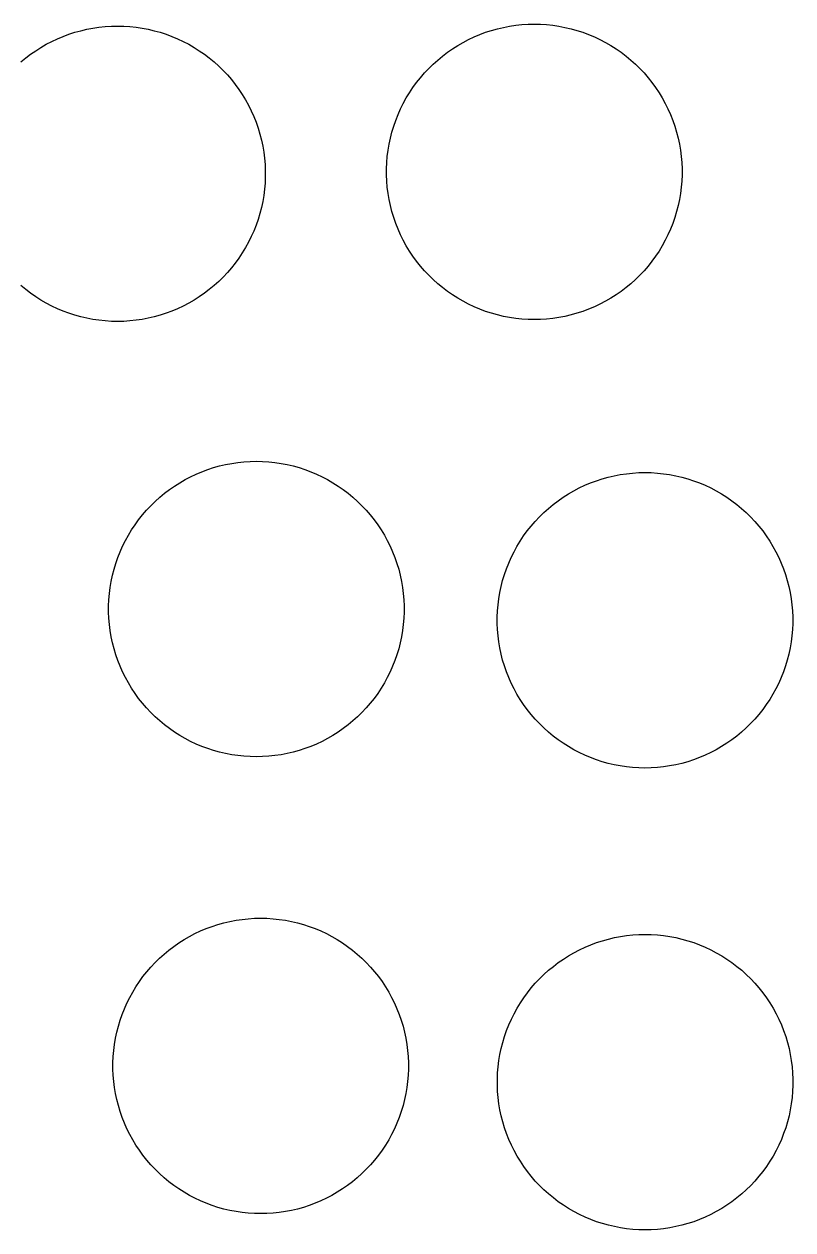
# Model space of a CAD drawing. Header units: metres. Extents: x -102 to 102, y -50 to 50.
# Drawn here: x -38.12 to -29.8, y -4.09 to 8.96 of the extents above; entities that cross this region are included whole.
import ezdxf

# ---------------------------------------------------------------- set-up
doc = ezdxf.new("R2010")
doc.units = ezdxf.units.M

msp = doc.modelspace()

# ---------------------------------------------------------------- linework, layer by layer
for p, q in [((-37.5753, 8.87555), (-37.5107, 8.89357)), ((-37.5107, 8.89357), (-37.4455, 8.90887)), ((-37.4455, 8.90887), (-37.3797, 8.92143)), ((-37.3797, 8.92143), (-37.3134, 8.93123)), ((-37.3134, 8.93123), (-37.2467, 8.93823)), ((-37.2467, 8.93823), (-37.1798, 8.94244)), ((-37.1798, 8.94244), (-37.1128, 8.94385)), ((-37.1128, 8.94385), (-37.0458, 8.94244)), ((-37.0458, 8.94244), (-36.979, 8.93823)), ((-36.979, 8.93823), (-36.9123, 8.93123)), ((-36.9123, 8.93123), (-36.846, 8.92143)), ((-36.846, 8.92143), (-36.7802, 8.90887)), ((-36.7802, 8.90887), (-36.7149, 8.89357)), ((-36.7149, 8.89357), (-36.6504, 8.87555)), ((-33.1271, 8.87556), (-33.0633, 8.89627)), ((-33.0633, 8.89627), (-32.9988, 8.91429)), ((-32.9988, 8.91429), (-32.9335, 8.9296)), ((-32.9335, 8.9296), (-32.8677, 8.94215)), ((-32.8677, 8.94215), (-32.8014, 8.95193)), ((-32.8014, 8.95193), (-32.7348, 8.95894)), ((-32.7348, 8.95894), (-32.6679, 8.96315)), ((-32.6679, 8.96315), (-32.6009, 8.96455)), ((-32.6009, 8.96455), (-32.5339, 8.96315)), ((-32.5339, 8.96315), (-32.467, 8.95894)), ((-32.467, 8.95894), (-32.4004, 8.95193)), ((-32.4004, 8.95193), (-32.3341, 8.94215)), ((-32.3341, 8.94215), (-32.2682, 8.9296)), ((-32.2682, 8.9296), (-32.203, 8.91429)), ((-32.203, 8.91429), (-32.1384, 8.89627)), ((-32.1384, 8.89627), (-32.0747, 8.87556)), ((-37.8836, 8.74593), (-37.8242, 8.77698)), ((-37.8242, 8.77698), (-37.7636, 8.80551)), ((-37.7636, 8.80551), (-37.7018, 8.83148)), ((-37.7018, 8.83148), (-37.639, 8.85484)), ((-37.639, 8.85484), (-37.5753, 8.87555)), ((-36.6504, 8.87555), (-36.5867, 8.85484)), ((-36.5867, 8.85484), (-36.5238, 8.83148)), ((-36.5238, 8.83148), (-36.4621, 8.80551)), ((-36.4621, 8.80551), (-36.4014, 8.77698)), ((-36.4014, 8.77698), (-36.342, 8.74593)), ((-33.4297, 8.73314), (-33.3717, 8.76665)), ((-33.3717, 8.76665), (-33.3123, 8.7977)), ((-33.3123, 8.7977), (-33.2517, 8.82623)), ((-33.2517, 8.82623), (-33.1899, 8.8522)), ((-33.1899, 8.8522), (-33.1271, 8.87556)), ((-32.0747, 8.87556), (-32.0119, 8.8522)), ((-32.0119, 8.8522), (-31.9501, 8.82623)), ((-31.9501, 8.82623), (-31.8895, 8.7977)), ((-31.8895, 8.7977), (-31.8301, 8.76665)), ((-31.8301, 8.76665), (-31.772, 8.73314)), ((-38.1067, 8.59775), (-38.0533, 8.63828)), ((-38.0533, 8.63828), (-37.9983, 8.67651)), ((-37.9983, 8.67651), (-37.9417, 8.71242)), ((-37.9417, 8.71242), (-37.8836, 8.74593)), ((-36.342, 8.74593), (-36.284, 8.71242)), ((-36.284, 8.71242), (-36.2274, 8.67651)), ((-36.2274, 8.67651), (-36.1724, 8.63828)), ((-36.1724, 8.63828), (-36.119, 8.59775)), ((-33.5947, 8.61847), (-33.5414, 8.65898)), ((-33.5414, 8.65898), (-33.4863, 8.69724)), ((-33.4863, 8.69724), (-33.4297, 8.73314)), ((-31.772, 8.73314), (-31.7155, 8.69724)), ((-31.7155, 8.69724), (-31.6604, 8.65898)), ((-31.6604, 8.65898), (-31.6071, 8.61847)), ((-38.1583, 8.55504), (-38.1067, 8.59775)), ((-36.119, 8.59775), (-36.0674, 8.55504)), ((-36.0674, 8.55504), (-36.0176, 8.51019)), ((-36.0176, 8.51019), (-35.9697, 8.4633)), ((-33.744, 8.48402), (-33.6962, 8.5309)), ((-33.6962, 8.5309), (-33.6464, 8.57574)), ((-33.6464, 8.57574), (-33.5947, 8.61847)), ((-31.6071, 8.61847), (-31.5554, 8.57574)), ((-31.5554, 8.57574), (-31.5056, 8.5309)), ((-31.5056, 8.5309), (-31.4577, 8.48402)), ((-35.9697, 8.4633), (-35.9238, 8.41444)), ((-35.9238, 8.41444), (-35.88, 8.36372)), ((-35.88, 8.36372), (-35.8384, 8.3112)), ((-33.8753, 8.33191), (-33.8337, 8.38443)), ((-33.8337, 8.38443), (-33.7899, 8.43517)), ((-33.7899, 8.43517), (-33.744, 8.48402)), ((-31.4577, 8.48402), (-31.4119, 8.43517)), ((-31.4119, 8.43517), (-31.3681, 8.38443)), ((-31.3681, 8.38443), (-31.3264, 8.33191)), ((-35.8384, 8.3112), (-35.799, 8.25699)), ((-35.799, 8.25699), (-35.7619, 8.20116)), ((-33.9518, 8.22188), (-33.9147, 8.27769)), ((-33.9147, 8.27769), (-33.8753, 8.33191)), ((-31.3264, 8.33191), (-31.287, 8.27769)), ((-31.287, 8.27769), (-31.25, 8.22188)), ((-35.7619, 8.20116), (-35.7272, 8.14384)), ((-35.7272, 8.14384), (-35.6949, 8.08511)), ((-34.0486, 8.04581), (-34.0188, 8.10583)), ((-34.0188, 8.10583), (-33.9865, 8.16455)), ((-33.9865, 8.16455), (-33.9518, 8.22188)), ((-31.25, 8.22188), (-31.2153, 8.16455)), ((-31.2153, 8.16455), (-31.183, 8.10583)), ((-31.183, 8.10583), (-31.1532, 8.04581)), ((-35.6949, 8.08511), (-35.6651, 8.02509)), ((-35.6651, 8.02509), (-35.6378, 7.96387)), ((-34.1005, 7.92227), (-34.0759, 7.98457)), ((-34.0759, 7.98457), (-34.0486, 8.04581)), ((-31.1532, 8.04581), (-31.1259, 7.98457)), ((-31.1259, 7.98457), (-31.1012, 7.92227)), ((-35.6378, 7.96387), (-35.6132, 7.90155)), ((-35.6132, 7.90155), (-35.5911, 7.83827)), ((-35.5911, 7.83827), (-35.5718, 7.77411)), ((-34.142, 7.79483), (-34.1226, 7.85898)), ((-34.1226, 7.85898), (-34.1005, 7.92227)), ((-31.1012, 7.92227), (-31.0792, 7.85898)), ((-31.0792, 7.85898), (-31.0598, 7.79483)), ((-35.5718, 7.77411), (-35.5551, 7.7092)), ((-35.5551, 7.7092), (-35.5412, 7.64365)), ((-34.1725, 7.66437), (-34.1586, 7.72992)), ((-34.1586, 7.72992), (-34.142, 7.79483)), ((-31.0598, 7.79483), (-31.0432, 7.72992)), ((-31.0432, 7.72992), (-31.0292, 7.66437)), ((-35.5412, 7.64365), (-35.53, 7.57758)), ((-35.53, 7.57758), (-35.5216, 7.51109)), ((-34.1921, 7.5318), (-34.1837, 7.59828)), ((-34.1837, 7.59828), (-34.1725, 7.66437)), ((-31.0292, 7.66437), (-31.0181, 7.59828)), ((-31.0181, 7.59828), (-31.0097, 7.5318)), ((-35.5216, 7.51109), (-35.516, 7.44431)), ((-35.516, 7.44431), (-35.5132, 7.37735)), ((-34.2005, 7.39806), (-34.1977, 7.46503)), ((-34.1977, 7.46503), (-34.1921, 7.5318)), ((-31.0097, 7.5318), (-31.004, 7.46503)), ((-31.004, 7.46503), (-31.0012, 7.39806)), ((-35.5132, 7.37735), (-35.5132, 7.31033)), ((-34.2005, 7.33105), (-34.2005, 7.39806)), ((-34.1977, 7.26408), (-34.2005, 7.33105)), ((-31.0012, 7.33105), (-31.004, 7.26408)), ((-31.0012, 7.39806), (-31.0012, 7.33105)), ((-35.516, 7.24338), (-35.5216, 7.17659)), ((-35.5132, 7.31033), (-35.516, 7.24338)), ((-34.1921, 7.19731), (-34.1977, 7.26408)), ((-34.1837, 7.13083), (-34.1921, 7.19731)), ((-31.0097, 7.19731), (-31.0181, 7.13083)), ((-31.004, 7.26408), (-31.0097, 7.19731)), ((-35.53, 7.11011), (-35.5412, 7.04404)), ((-35.5216, 7.17659), (-35.53, 7.11011)), ((-34.1725, 7.06474), (-34.1837, 7.13083)), ((-34.1586, 6.99919), (-34.1725, 7.06474)), ((-31.0292, 7.06474), (-31.0432, 6.99919)), ((-31.0181, 7.13083), (-31.0292, 7.06474)), ((-35.5551, 6.97849), (-35.5718, 6.91357)), ((-35.5412, 7.04404), (-35.5551, 6.97849)), ((-34.142, 6.93428), (-34.1586, 6.99919)), ((-34.1226, 6.87013), (-34.142, 6.93428)), ((-31.0598, 6.93428), (-31.0792, 6.87013)), ((-31.0432, 6.99919), (-31.0598, 6.93428)), ((-35.5911, 6.84941), (-35.6132, 6.78613)), ((-35.5718, 6.91357), (-35.5911, 6.84941)), ((-34.1005, 6.80684), (-34.1226, 6.87013)), ((-34.0759, 6.74454), (-34.1005, 6.80684)), ((-31.1012, 6.80684), (-31.1259, 6.74454)), ((-31.0792, 6.87013), (-31.1012, 6.80684)), ((-35.6651, 6.6626), (-35.6949, 6.60257)), ((-35.6378, 6.72382), (-35.6651, 6.6626)), ((-35.6132, 6.78613), (-35.6378, 6.72382)), ((-34.0486, 6.6833), (-34.0759, 6.74454)), ((-34.0188, 6.62328), (-34.0486, 6.6833)), ((-31.1532, 6.6833), (-31.183, 6.62328)), ((-31.1259, 6.74454), (-31.1532, 6.6833)), ((-35.7272, 6.54384), (-35.7619, 6.48651)), ((-35.6949, 6.60257), (-35.7272, 6.54384)), ((-33.9865, 6.56456), (-34.0188, 6.62328)), ((-33.9518, 6.50723), (-33.9865, 6.56456)), ((-31.2153, 6.56456), (-31.25, 6.50723)), ((-31.183, 6.62328), (-31.2153, 6.56456)), ((-35.799, 6.43069), (-35.8384, 6.37648)), ((-35.7619, 6.48651), (-35.799, 6.43069)), ((-33.9147, 6.45142), (-33.9518, 6.50723)), ((-33.8753, 6.3972), (-33.9147, 6.45142)), ((-31.287, 6.45142), (-31.3264, 6.3972)), ((-31.25, 6.50723), (-31.287, 6.45142)), ((-35.9238, 6.27324), (-35.9697, 6.22438)), ((-35.88, 6.32396), (-35.9238, 6.27324)), ((-35.8384, 6.37648), (-35.88, 6.32396)), ((-33.8337, 6.34468), (-33.8753, 6.3972)), ((-33.7899, 6.29395), (-33.8337, 6.34468)), ((-33.744, 6.24509), (-33.7899, 6.29395)), ((-31.4119, 6.29395), (-31.4577, 6.24509)), ((-31.3681, 6.34468), (-31.4119, 6.29395)), ((-31.3264, 6.3972), (-31.3681, 6.34468)), ((-36.0176, 6.17749), (-36.0674, 6.13264)), ((-35.9697, 6.22438), (-36.0176, 6.17749)), ((-33.6962, 6.19821), (-33.744, 6.24509)), ((-33.6464, 6.15337), (-33.6962, 6.19821)), ((-33.5947, 6.11064), (-33.6464, 6.15337)), ((-31.5554, 6.15337), (-31.6071, 6.11064)), ((-31.5056, 6.19821), (-31.5554, 6.15337)), ((-31.4577, 6.24509), (-31.5056, 6.19821)), ((-38.1067, 6.08994), (-38.1583, 6.13264)), ((-38.0533, 6.04941), (-38.1067, 6.08994)), ((-37.9983, 6.01117), (-38.0533, 6.04941)), ((-37.9417, 5.97525), (-37.9983, 6.01117)), ((-36.2274, 6.01117), (-36.284, 5.97525)), ((-36.1724, 6.04941), (-36.2274, 6.01117)), ((-36.119, 6.08994), (-36.1724, 6.04941)), ((-36.0674, 6.13264), (-36.119, 6.08994)), ((-33.5414, 6.07013), (-33.5947, 6.11064)), ((-33.4863, 6.03188), (-33.5414, 6.07013)), ((-33.4297, 5.99597), (-33.4863, 6.03188)), ((-31.7155, 6.03188), (-31.772, 5.99597)), ((-31.6604, 6.07013), (-31.7155, 6.03188)), ((-31.6071, 6.11064), (-31.6604, 6.07013)), ((-37.8836, 5.94176), (-37.9417, 5.97525)), ((-37.8242, 5.91071), (-37.8836, 5.94176)), ((-37.7636, 5.88217), (-37.8242, 5.91071)), ((-37.7018, 5.8562), (-37.7636, 5.88217)), ((-36.4621, 5.88217), (-36.5238, 5.8562)), ((-36.4014, 5.91071), (-36.4621, 5.88217)), ((-36.342, 5.94176), (-36.4014, 5.91071)), ((-36.284, 5.97525), (-36.342, 5.94176)), ((-33.3717, 5.96246), (-33.4297, 5.99597)), ((-33.3123, 5.93141), (-33.3717, 5.96246)), ((-33.2517, 5.90288), (-33.3123, 5.93141)), ((-33.1899, 5.87691), (-33.2517, 5.90288)), ((-33.1271, 5.85355), (-33.1899, 5.87691)), ((-32.0119, 5.87691), (-32.0747, 5.85355)), ((-31.9501, 5.90288), (-32.0119, 5.87691)), ((-31.8895, 5.93141), (-31.9501, 5.90288)), ((-31.8301, 5.96246), (-31.8895, 5.93141)), ((-31.772, 5.99597), (-31.8301, 5.96246)), ((-37.639, 5.83284), (-37.7018, 5.8562)), ((-37.5753, 5.81213), (-37.639, 5.83284)), ((-37.5107, 5.79411), (-37.5753, 5.81213)), ((-37.4455, 5.77881), (-37.5107, 5.79411)), ((-37.3797, 5.76625), (-37.4455, 5.77881)), ((-37.3134, 5.75645), (-37.3797, 5.76625)), ((-37.2467, 5.74945), (-37.3134, 5.75645)), ((-37.1798, 5.74524), (-37.2467, 5.74945)), ((-36.979, 5.74945), (-37.0458, 5.74524)), ((-36.9123, 5.75645), (-36.979, 5.74945)), ((-36.846, 5.76625), (-36.9123, 5.75645)), ((-36.7802, 5.77881), (-36.846, 5.76625)), ((-36.7149, 5.79411), (-36.7802, 5.77881)), ((-36.6504, 5.81213), (-36.7149, 5.79411)), ((-36.5867, 5.83284), (-36.6504, 5.81213)), ((-36.5238, 5.8562), (-36.5867, 5.83284)), ((-33.0633, 5.83284), (-33.1271, 5.85355)), ((-32.9988, 5.81482), (-33.0633, 5.83284)), ((-32.9335, 5.79951), (-32.9988, 5.81482)), ((-32.8677, 5.78696), (-32.9335, 5.79951)), ((-32.8014, 5.77718), (-32.8677, 5.78696)), ((-32.7348, 5.77017), (-32.8014, 5.77718)), ((-32.6679, 5.76596), (-32.7348, 5.77017)), ((-32.6009, 5.76456), (-32.6679, 5.76596)), ((-32.5339, 5.76596), (-32.6009, 5.76456)), ((-32.467, 5.77017), (-32.5339, 5.76596)), ((-32.4004, 5.77718), (-32.467, 5.77017)), ((-32.3341, 5.78696), (-32.4004, 5.77718)), ((-32.2682, 5.79951), (-32.3341, 5.78696)), ((-32.203, 5.81482), (-32.2682, 5.79951)), ((-32.1384, 5.83284), (-32.203, 5.81482)), ((-32.0747, 5.85355), (-32.1384, 5.83284)), ((-37.1128, 5.74384), (-37.1798, 5.74524)), ((-37.0458, 5.74524), (-37.1128, 5.74384)), ((-36.0721, 4.16121), (-36.0075, 4.17923)), ((-36.0075, 4.17923), (-35.9422, 4.19453)), ((-35.9422, 4.19453), (-35.8764, 4.20709)), ((-35.8764, 4.20709), (-35.8101, 4.21689)), ((-35.8101, 4.21689), (-35.7435, 4.22389)), ((-35.7435, 4.22389), (-35.6766, 4.2281)), ((-35.6766, 4.2281), (-35.6096, 4.22951)), ((-35.6096, 4.22951), (-35.5426, 4.2281)), ((-35.5426, 4.2281), (-35.4757, 4.22389)), ((-35.4757, 4.22389), (-35.4091, 4.21689)), ((-35.4091, 4.21689), (-35.3428, 4.20709)), ((-35.3428, 4.20709), (-35.2769, 4.19453)), ((-35.2769, 4.19453), (-35.2117, 4.17923)), ((-35.2117, 4.17923), (-35.1471, 4.16121)), ((-36.3804, 4.0316), (-36.321, 4.06264)), ((-36.321, 4.06264), (-36.2604, 4.09117)), ((-36.2604, 4.09117), (-36.1986, 4.11714)), ((-36.1986, 4.11714), (-36.1358, 4.1405)), ((-36.1358, 4.1405), (-36.0721, 4.16121)), ((-35.1471, 4.16121), (-35.0834, 4.1405)), ((-35.0834, 4.1405), (-35.0206, 4.11714)), ((-35.0206, 4.11714), (-34.9588, 4.09117)), ((-34.9588, 4.09117), (-34.8982, 4.06264)), ((-34.8982, 4.06264), (-34.8388, 4.0316)), ((-31.8646, 4.03975), (-31.8, 4.05777)), ((-31.8, 4.05777), (-31.7348, 4.07307)), ((-31.7348, 4.07307), (-31.669, 4.08563)), ((-31.669, 4.08563), (-31.6027, 4.09543)), ((-31.6027, 4.09543), (-31.536, 4.10243)), ((-31.536, 4.10243), (-31.4691, 4.10664)), ((-31.4691, 4.10664), (-31.4021, 4.10805)), ((-31.4021, 4.10805), (-31.3351, 4.10664)), ((-31.3351, 4.10664), (-31.2682, 4.10243)), ((-31.2682, 4.10243), (-31.2016, 4.09543)), ((-31.2016, 4.09543), (-31.1353, 4.08563)), ((-31.1353, 4.08563), (-31.0695, 4.07307)), ((-31.0695, 4.07307), (-31.0042, 4.05777)), ((-31.0042, 4.05777), (-30.9397, 4.03975)), ((-36.6034, 3.88341), (-36.55, 3.92393)), ((-36.55, 3.92393), (-36.495, 3.96217)), ((-36.495, 3.96217), (-36.4384, 3.99809)), ((-36.4384, 3.99809), (-36.3804, 4.0316)), ((-34.8388, 4.0316), (-34.7807, 3.99809)), ((-34.7807, 3.99809), (-34.7242, 3.96217)), ((-34.7242, 3.96217), (-34.6691, 3.92393)), ((-34.6691, 3.92393), (-34.6158, 3.88341)), ((-32.1729, 3.91013), (-32.1136, 3.94118)), ((-32.1136, 3.94118), (-32.0529, 3.96971)), ((-32.0529, 3.96971), (-31.9911, 3.99568)), ((-31.9911, 3.99568), (-31.9283, 4.01904)), ((-31.9283, 4.01904), (-31.8646, 4.03975)), ((-30.9397, 4.03975), (-30.8759, 4.01904)), ((-30.8759, 4.01904), (-30.8131, 3.99568)), ((-30.8131, 3.99568), (-30.7514, 3.96971)), ((-30.7514, 3.96971), (-30.6907, 3.94118)), ((-30.6907, 3.94118), (-30.6313, 3.91013)), ((-36.7527, 3.74896), (-36.7049, 3.79585)), ((-36.7049, 3.79585), (-36.6551, 3.8407)), ((-36.6551, 3.8407), (-36.6034, 3.88341)), ((-34.6158, 3.88341), (-34.5641, 3.8407)), ((-34.5641, 3.8407), (-34.5143, 3.79585)), ((-34.5143, 3.79585), (-34.4664, 3.74896)), ((-32.396, 3.76195), (-32.3426, 3.80247)), ((-32.3426, 3.80247), (-32.2876, 3.84071)), ((-32.2876, 3.84071), (-32.231, 3.87662)), ((-32.231, 3.87662), (-32.1729, 3.91013)), ((-30.6313, 3.91013), (-30.5733, 3.87662)), ((-30.5733, 3.87662), (-30.5167, 3.84071)), ((-30.5167, 3.84071), (-30.4617, 3.80247)), ((-30.4617, 3.80247), (-30.4083, 3.76195)), ((-36.8424, 3.64938), (-36.7986, 3.70012)), ((-36.7986, 3.70012), (-36.7527, 3.74896)), ((-34.4664, 3.74896), (-34.4206, 3.70012)), ((-34.4206, 3.70012), (-34.3768, 3.64938)), ((-32.5453, 3.6275), (-32.4974, 3.67439)), ((-32.4974, 3.67439), (-32.4476, 3.71924)), ((-32.4476, 3.71924), (-32.396, 3.76195)), ((-30.4083, 3.76195), (-30.3567, 3.71924)), ((-30.3567, 3.71924), (-30.3069, 3.67439)), ((-30.3069, 3.67439), (-30.259, 3.6275)), ((-36.9605, 3.48683), (-36.9234, 3.54265)), ((-36.9234, 3.54265), (-36.884, 3.59686)), ((-36.884, 3.59686), (-36.8424, 3.64938)), ((-34.3768, 3.64938), (-34.3351, 3.59686)), ((-34.3351, 3.59686), (-34.2958, 3.54265)), ((-34.2958, 3.54265), (-34.2587, 3.48683)), ((-32.6766, 3.4754), (-32.635, 3.52792)), ((-32.635, 3.52792), (-32.5912, 3.57864)), ((-32.5912, 3.57864), (-32.5453, 3.6275)), ((-30.259, 3.6275), (-30.2131, 3.57864)), ((-30.2131, 3.57864), (-30.1693, 3.52792)), ((-30.1693, 3.52792), (-30.1277, 3.4754)), ((-37.0275, 3.37077), (-36.9952, 3.4295)), ((-36.9952, 3.4295), (-36.9605, 3.48683)), ((-34.2587, 3.48683), (-34.224, 3.4295)), ((-34.224, 3.4295), (-34.1917, 3.37077)), ((-32.7531, 3.36537), (-32.716, 3.42119)), ((-32.716, 3.42119), (-32.6766, 3.4754)), ((-30.1277, 3.4754), (-30.0883, 3.42119)), ((-30.0883, 3.42119), (-30.0512, 3.36537)), ((-37.0846, 3.24953), (-37.0573, 3.31075)), ((-37.0573, 3.31075), (-37.0275, 3.37077)), ((-34.1917, 3.37077), (-34.1619, 3.31075)), ((-34.1619, 3.31075), (-34.1346, 3.24953)), ((-32.8201, 3.24931), (-32.7878, 3.30804)), ((-32.7878, 3.30804), (-32.7531, 3.36537)), ((-30.0512, 3.36537), (-30.0165, 3.30804)), ((-30.0165, 3.30804), (-29.9842, 3.24931)), ((-37.1313, 3.12393), (-37.1092, 3.18723)), ((-37.1092, 3.18723), (-37.0846, 3.24953)), ((-34.1346, 3.24953), (-34.1099, 3.18723)), ((-34.1099, 3.18723), (-34.0879, 3.12393)), ((-32.8771, 3.12807), (-32.8499, 3.18929)), ((-32.8499, 3.18929), (-32.8201, 3.24931)), ((-29.9842, 3.24931), (-29.9544, 3.18929)), ((-29.9544, 3.18929), (-29.9272, 3.12807)), ((-37.1673, 2.99486), (-37.1507, 3.05977)), ((-37.1507, 3.05977), (-37.1313, 3.12393)), ((-34.0879, 3.12393), (-34.0685, 3.05977)), ((-34.0685, 3.05977), (-34.0519, 2.99486)), ((-32.9238, 3.00247), (-32.9018, 3.06575)), ((-32.9018, 3.06575), (-32.8771, 3.12807)), ((-29.9272, 3.12807), (-29.9025, 3.06575)), ((-29.9025, 3.06575), (-29.8804, 3.00247)), ((-37.1924, 2.86324), (-37.1813, 2.92931)), ((-37.1813, 2.92931), (-37.1673, 2.99486)), ((-34.0519, 2.99486), (-34.0379, 2.92931)), ((-34.0379, 2.92931), (-34.0268, 2.86324)), ((-32.9738, 2.80785), (-32.9599, 2.8734)), ((-32.9599, 2.8734), (-32.9432, 2.93831)), ((-32.9432, 2.93831), (-32.9238, 3.00247)), ((-29.8804, 3.00247), (-29.8611, 2.93831)), ((-29.8611, 2.93831), (-29.8444, 2.8734)), ((-29.8444, 2.8734), (-29.8305, 2.80785)), ((-37.2064, 2.72997), (-37.2008, 2.79675)), ((-37.2008, 2.79675), (-37.1924, 2.86324)), ((-34.0268, 2.86324), (-34.0184, 2.79675)), ((-34.0184, 2.79675), (-34.0128, 2.72997)), ((-32.985, 2.74178), (-32.9738, 2.80785)), ((-29.8305, 2.80785), (-29.8193, 2.74178)), ((-37.2092, 2.66301), (-37.2064, 2.72997)), ((-37.2092, 2.59599), (-37.2092, 2.66301)), ((-34.0128, 2.72997), (-34.0099, 2.66301)), ((-34.0099, 2.66301), (-34.0099, 2.59599)), ((-32.999, 2.60851), (-32.9934, 2.67529)), ((-32.9934, 2.67529), (-32.985, 2.74178)), ((-29.8193, 2.74178), (-29.8109, 2.67529)), ((-29.8109, 2.67529), (-29.8053, 2.60851)), ((-37.2064, 2.52904), (-37.2092, 2.59599)), ((-37.2008, 2.46227), (-37.2064, 2.52904)), ((-34.0128, 2.52904), (-34.0184, 2.46227)), ((-34.0099, 2.59599), (-34.0128, 2.52904)), ((-33.0018, 2.54155), (-32.999, 2.60851)), ((-33.0018, 2.47453), (-33.0018, 2.54155)), ((-29.8053, 2.60851), (-29.8025, 2.54155)), ((-29.8025, 2.54155), (-29.8025, 2.47453)), ((-37.1924, 2.39577), (-37.2008, 2.46227)), ((-37.1813, 2.3297), (-37.1924, 2.39577)), ((-34.0268, 2.39577), (-34.0379, 2.3297)), ((-34.0184, 2.46227), (-34.0268, 2.39577)), ((-32.999, 2.40758), (-33.0018, 2.47453)), ((-32.9934, 2.34079), (-32.999, 2.40758)), ((-29.8053, 2.40758), (-29.8109, 2.34079)), ((-29.8025, 2.47453), (-29.8053, 2.40758)), ((-37.1673, 2.26414), (-37.1813, 2.3297)), ((-37.1507, 2.19923), (-37.1673, 2.26414)), ((-34.0519, 2.26414), (-34.0685, 2.19923)), ((-34.0379, 2.3297), (-34.0519, 2.26414)), ((-32.985, 2.27431), (-32.9934, 2.34079)), ((-32.9738, 2.20824), (-32.985, 2.27431)), ((-29.8193, 2.27431), (-29.8305, 2.20824)), ((-29.8109, 2.34079), (-29.8193, 2.27431)), ((-37.1313, 2.13507), (-37.1507, 2.19923)), ((-37.1092, 2.07179), (-37.1313, 2.13507)), ((-34.0879, 2.13507), (-34.1099, 2.07179)), ((-34.0685, 2.19923), (-34.0879, 2.13507)), ((-32.9599, 2.14268), (-32.9738, 2.20824)), ((-32.9432, 2.07777), (-32.9599, 2.14268)), ((-29.8444, 2.14268), (-29.8611, 2.07777)), ((-29.8305, 2.20824), (-29.8444, 2.14268)), ((-37.0846, 2.00948), (-37.1092, 2.07179)), ((-37.0573, 1.94826), (-37.0846, 2.00948)), ((-34.1346, 2.00948), (-34.1619, 1.94826)), ((-34.1099, 2.07179), (-34.1346, 2.00948)), ((-32.9238, 2.01361), (-32.9432, 2.07777)), ((-32.9018, 1.95033), (-32.9238, 2.01361)), ((-29.8804, 2.01361), (-29.9025, 1.95033)), ((-29.8611, 2.07777), (-29.8804, 2.01361)), ((-37.0275, 1.88823), (-37.0573, 1.94826)), ((-36.9952, 1.8295), (-37.0275, 1.88823)), ((-36.9605, 1.77219), (-36.9952, 1.8295)), ((-34.224, 1.8295), (-34.2587, 1.77219)), ((-34.1917, 1.88823), (-34.224, 1.8295)), ((-34.1619, 1.94826), (-34.1917, 1.88823)), ((-32.8771, 1.88802), (-32.9018, 1.95033)), ((-32.8499, 1.8268), (-32.8771, 1.88802)), ((-29.9272, 1.88802), (-29.9544, 1.8268)), ((-29.9025, 1.95033), (-29.9272, 1.88802)), ((-36.9234, 1.71635), (-36.9605, 1.77219)), ((-36.884, 1.66214), (-36.9234, 1.71635)), ((-34.2958, 1.71635), (-34.3351, 1.66214)), ((-34.2587, 1.77219), (-34.2958, 1.71635)), ((-32.8201, 1.76677), (-32.8499, 1.8268)), ((-32.7878, 1.70804), (-32.8201, 1.76677)), ((-32.7531, 1.65073), (-32.7878, 1.70804)), ((-30.0165, 1.70804), (-30.0512, 1.65073)), ((-29.9842, 1.76677), (-30.0165, 1.70804)), ((-29.9544, 1.8268), (-29.9842, 1.76677)), ((-36.8424, 1.60962), (-36.884, 1.66214)), ((-36.7986, 1.5589), (-36.8424, 1.60962)), ((-34.3768, 1.60962), (-34.4206, 1.5589)), ((-34.3351, 1.66214), (-34.3768, 1.60962)), ((-32.716, 1.59489), (-32.7531, 1.65073)), ((-32.6766, 1.54068), (-32.716, 1.59489)), ((-30.0883, 1.59489), (-30.1277, 1.54068)), ((-30.0512, 1.65073), (-30.0883, 1.59489)), ((-36.7527, 1.51004), (-36.7986, 1.5589)), ((-36.7049, 1.46315), (-36.7527, 1.51004)), ((-36.6551, 1.4183), (-36.7049, 1.46315)), ((-34.5143, 1.46315), (-34.5641, 1.4183)), ((-34.4664, 1.51004), (-34.5143, 1.46315)), ((-34.4206, 1.5589), (-34.4664, 1.51004)), ((-32.635, 1.48816), (-32.6766, 1.54068)), ((-32.5912, 1.43744), (-32.635, 1.48816)), ((-32.5453, 1.38858), (-32.5912, 1.43744)), ((-30.2131, 1.43744), (-30.259, 1.38858)), ((-30.1693, 1.48816), (-30.2131, 1.43744)), ((-30.1277, 1.54068), (-30.1693, 1.48816)), ((-36.6034, 1.3756), (-36.6551, 1.4183)), ((-36.55, 1.33508), (-36.6034, 1.3756)), ((-36.495, 1.29683), (-36.55, 1.33508)), ((-34.6691, 1.33508), (-34.7242, 1.29683)), ((-34.6158, 1.3756), (-34.6691, 1.33508)), ((-34.5641, 1.4183), (-34.6158, 1.3756)), ((-32.4974, 1.34169), (-32.5453, 1.38858)), ((-32.4476, 1.29684), (-32.4974, 1.34169)), ((-30.3069, 1.34169), (-30.3567, 1.29684)), ((-30.259, 1.38858), (-30.3069, 1.34169)), ((-36.4384, 1.26093), (-36.495, 1.29683)), ((-36.3804, 1.22742), (-36.4384, 1.26093)), ((-36.321, 1.19637), (-36.3804, 1.22742)), ((-36.2604, 1.16783), (-36.321, 1.19637)), ((-34.8982, 1.19637), (-34.9588, 1.16783)), ((-34.8388, 1.22742), (-34.8982, 1.19637)), ((-34.7807, 1.26093), (-34.8388, 1.22742)), ((-34.7242, 1.29683), (-34.7807, 1.26093)), ((-32.396, 1.25414), (-32.4476, 1.29684)), ((-32.3426, 1.21361), (-32.396, 1.25414)), ((-32.2876, 1.17537), (-32.3426, 1.21361)), ((-32.231, 1.13947), (-32.2876, 1.17537)), ((-30.5167, 1.17537), (-30.5733, 1.13947)), ((-30.4617, 1.21361), (-30.5167, 1.17537)), ((-30.4083, 1.25414), (-30.4617, 1.21361)), ((-30.3567, 1.29684), (-30.4083, 1.25414)), ((-36.1986, 1.14186), (-36.2604, 1.16783)), ((-36.1358, 1.1185), (-36.1986, 1.14186)), ((-36.0721, 1.09779), (-36.1358, 1.1185)), ((-36.0075, 1.07977), (-36.0721, 1.09779)), ((-35.9422, 1.06447), (-36.0075, 1.07977)), ((-35.8764, 1.05191), (-35.9422, 1.06447)), ((-35.8101, 1.04211), (-35.8764, 1.05191)), ((-35.3428, 1.05191), (-35.4091, 1.04211)), ((-35.2769, 1.06447), (-35.3428, 1.05191)), ((-35.2117, 1.07977), (-35.2769, 1.06447)), ((-35.1471, 1.09779), (-35.2117, 1.07977)), ((-35.0834, 1.1185), (-35.1471, 1.09779)), ((-35.0206, 1.14186), (-35.0834, 1.1185)), ((-34.9588, 1.16783), (-35.0206, 1.14186)), ((-32.1729, 1.10596), (-32.231, 1.13947)), ((-32.1136, 1.07491), (-32.1729, 1.10596)), ((-32.0529, 1.04637), (-32.1136, 1.07491)), ((-31.9911, 1.0204), (-32.0529, 1.04637)), ((-30.7514, 1.04637), (-30.8131, 1.0204)), ((-30.6907, 1.07491), (-30.7514, 1.04637)), ((-30.6313, 1.10596), (-30.6907, 1.07491)), ((-30.5733, 1.13947), (-30.6313, 1.10596)), ((-35.7435, 1.03511), (-35.8101, 1.04211)), ((-35.6766, 1.0309), (-35.7435, 1.03511)), ((-35.6096, 1.02951), (-35.6766, 1.0309)), ((-35.5426, 1.0309), (-35.6096, 1.02951)), ((-35.4757, 1.03511), (-35.5426, 1.0309)), ((-35.4091, 1.04211), (-35.4757, 1.03511)), ((-31.9283, 0.99704), (-31.9911, 1.0204)), ((-31.8646, 0.97633), (-31.9283, 0.99704)), ((-31.8, 0.95831), (-31.8646, 0.97633)), ((-31.7348, 0.94301), (-31.8, 0.95831)), ((-31.669, 0.93045), (-31.7348, 0.94301)), ((-31.6027, 0.92065), (-31.669, 0.93045)), ((-31.536, 0.91365), (-31.6027, 0.92065)), ((-31.2016, 0.92065), (-31.2682, 0.91365)), ((-31.1353, 0.93045), (-31.2016, 0.92065)), ((-31.0695, 0.94301), (-31.1353, 0.93045)), ((-31.0042, 0.95831), (-31.0695, 0.94301)), ((-30.9397, 0.97633), (-31.0042, 0.95831)), ((-30.8759, 0.99704), (-30.9397, 0.97633)), ((-30.8131, 1.0204), (-30.8759, 0.99704)), ((-31.4691, 0.90944), (-31.536, 0.91365)), ((-31.4021, 0.90804), (-31.4691, 0.90944)), ((-31.3351, 0.90944), (-31.4021, 0.90804)), ((-31.2682, 0.91365), (-31.3351, 0.90944)), ((-36.0252, -0.78676), (-35.9606, -0.76872)), ((-35.9606, -0.76872), (-35.8954, -0.75343)), ((-35.8954, -0.75343), (-35.8295, -0.74087)), ((-35.8295, -0.74087), (-35.7632, -0.73108)), ((-35.7632, -0.73108), (-35.6966, -0.72408)), ((-35.6966, -0.72408), (-35.6297, -0.71986)), ((-35.6297, -0.71986), (-35.5627, -0.71846)), ((-35.5627, -0.71846), (-35.4957, -0.71986)), ((-35.4957, -0.71986), (-35.4288, -0.72408)), ((-35.4288, -0.72408), (-35.3622, -0.73108)), ((-35.3622, -0.73108), (-35.2959, -0.74087)), ((-35.2959, -0.74087), (-35.2301, -0.75343)), ((-35.2301, -0.75343), (-35.1648, -0.76872)), ((-35.1648, -0.76872), (-35.1003, -0.78676)), ((-36.3335, -0.91637), (-36.2741, -0.88533)), ((-36.2741, -0.88533), (-36.2135, -0.8568)), ((-36.2135, -0.8568), (-36.1517, -0.83083)), ((-36.1517, -0.83083), (-36.0889, -0.80746)), ((-36.0889, -0.80746), (-36.0252, -0.78676)), ((-35.1003, -0.78676), (-35.0365, -0.80746)), ((-35.0365, -0.80746), (-34.9737, -0.83083)), ((-34.9737, -0.83083), (-34.9119, -0.8568)), ((-34.9119, -0.8568), (-34.8513, -0.88533)), ((-34.8513, -0.88533), (-34.7919, -0.91637)), ((-31.6673, -0.91663), (-31.601, -0.90683)), ((-31.601, -0.90683), (-31.5343, -0.89983)), ((-31.5343, -0.89983), (-31.4675, -0.89562)), ((-31.4675, -0.89562), (-31.4005, -0.89421)), ((-31.4005, -0.89421), (-31.3335, -0.89562)), ((-31.3335, -0.89562), (-31.2666, -0.89983)), ((-31.2666, -0.89983), (-31.1999, -0.90683)), ((-31.1999, -0.90683), (-31.1336, -0.91663)), ((-36.5565, -1.06456), (-36.5032, -1.02403)), ((-36.5032, -1.02403), (-36.4481, -0.98579)), ((-36.4481, -0.98579), (-36.3916, -0.94988)), ((-36.3916, -0.94988), (-36.3335, -0.91637)), ((-34.7919, -0.91637), (-34.7339, -0.94988)), ((-34.7339, -0.94988), (-34.6773, -0.98579)), ((-34.6773, -0.98579), (-34.6223, -1.02403)), ((-34.6223, -1.02403), (-34.5689, -1.06456)), ((-32.1119, -1.06108), (-32.0512, -1.03255)), ((-32.0512, -1.03255), (-31.9895, -1.00658)), ((-31.9895, -1.00658), (-31.9267, -0.98321)), ((-31.9267, -0.98321), (-31.8629, -0.96251)), ((-31.8629, -0.96251), (-31.7984, -0.94449)), ((-31.7984, -0.94449), (-31.7331, -0.92918)), ((-31.7331, -0.92918), (-31.6673, -0.91663)), ((-31.1336, -0.91663), (-31.0678, -0.92918)), ((-31.0678, -0.92918), (-31.0026, -0.94449)), ((-31.0026, -0.94449), (-30.938, -0.96251)), ((-30.938, -0.96251), (-30.8743, -0.98321)), ((-30.8743, -0.98321), (-30.8115, -1.00658)), ((-30.8115, -1.00658), (-30.7497, -1.03255)), ((-30.7497, -1.03255), (-30.689, -1.06108)), ((-36.7059, -1.19901), (-36.658, -1.15211)), ((-36.658, -1.15211), (-36.6082, -1.10727)), ((-36.6082, -1.10727), (-36.5565, -1.06456)), ((-34.5689, -1.06456), (-34.5172, -1.10727)), ((-34.5172, -1.10727), (-34.4674, -1.15211)), ((-34.4674, -1.15211), (-34.4196, -1.19901)), ((-32.3409, -1.19978), (-32.2859, -1.16154)), ((-32.2859, -1.16154), (-32.2293, -1.12563)), ((-32.2293, -1.12563), (-32.1713, -1.09212)), ((-32.1713, -1.09212), (-32.1119, -1.06108)), ((-30.689, -1.06108), (-30.6297, -1.09212)), ((-30.6297, -1.09212), (-30.5716, -1.12563)), ((-30.5716, -1.12563), (-30.515, -1.16154)), ((-30.515, -1.16154), (-30.46, -1.19978)), ((-36.8372, -1.3511), (-36.7955, -1.29858)), ((-36.7955, -1.29858), (-36.7517, -1.24785)), ((-36.7517, -1.24785), (-36.7059, -1.19901)), ((-34.4196, -1.19901), (-34.3737, -1.24785)), ((-34.3737, -1.24785), (-34.3299, -1.29858)), ((-34.3299, -1.29858), (-34.2883, -1.3511)), ((-32.4957, -1.32787), (-32.4459, -1.28302)), ((-32.4459, -1.28302), (-32.3943, -1.24031)), ((-32.3943, -1.24031), (-32.3409, -1.19978)), ((-30.46, -1.19978), (-30.4066, -1.24031)), ((-30.4066, -1.24031), (-30.355, -1.28302)), ((-30.355, -1.28302), (-30.3052, -1.32787)), ((-36.9136, -1.46114), (-36.8766, -1.40532)), ((-36.8766, -1.40532), (-36.8372, -1.3511)), ((-34.2883, -1.3511), (-34.2489, -1.40532)), ((-34.2489, -1.40532), (-34.2118, -1.46114)), ((-32.6333, -1.47433), (-32.5895, -1.4236)), ((-32.5895, -1.4236), (-32.5436, -1.37476)), ((-32.5436, -1.37476), (-32.4957, -1.32787)), ((-30.3052, -1.32787), (-30.2573, -1.37476)), ((-30.2573, -1.37476), (-30.2114, -1.4236)), ((-30.2114, -1.4236), (-30.1676, -1.47433)), ((-36.9806, -1.57719), (-36.9483, -1.51846)), ((-36.9483, -1.51846), (-36.9136, -1.46114)), ((-34.2118, -1.46114), (-34.1771, -1.51846)), ((-34.1771, -1.51846), (-34.1448, -1.57719)), ((-32.7143, -1.58107), (-32.6749, -1.52686)), ((-32.6749, -1.52686), (-32.6333, -1.47433)), ((-30.1676, -1.47433), (-30.126, -1.52686)), ((-30.126, -1.52686), (-30.0866, -1.58107)), ((-37.0377, -1.69844), (-37.0104, -1.63722)), ((-37.0104, -1.63722), (-36.9806, -1.57719)), ((-34.1448, -1.57719), (-34.115, -1.63722)), ((-34.115, -1.63722), (-34.0877, -1.69844)), ((-32.8184, -1.75294), (-32.7861, -1.69421)), ((-32.7861, -1.69421), (-32.7514, -1.63689)), ((-32.7514, -1.63689), (-32.7143, -1.58107)), ((-30.0866, -1.58107), (-30.0495, -1.63689)), ((-30.0495, -1.63689), (-30.0148, -1.69421)), ((-30.0148, -1.69421), (-29.9825, -1.75294)), ((-37.1038, -1.88818), (-37.0844, -1.82404)), ((-37.0844, -1.82404), (-37.0624, -1.76074)), ((-37.0624, -1.76074), (-37.0377, -1.69844)), ((-34.0877, -1.69844), (-34.0631, -1.76074)), ((-34.0631, -1.76074), (-34.041, -1.82404)), ((-34.041, -1.82404), (-34.0217, -1.88818)), ((-32.8754, -1.87419), (-32.8482, -1.81297)), ((-32.8482, -1.81297), (-32.8184, -1.75294)), ((-29.9825, -1.75294), (-29.9527, -1.81297)), ((-29.9527, -1.81297), (-29.9255, -1.87419)), ((-37.1344, -2.01865), (-37.1204, -1.95309)), ((-37.1204, -1.95309), (-37.1038, -1.88818)), ((-34.0217, -1.88818), (-34.005, -1.95309)), ((-34.005, -1.95309), (-33.9911, -2.01865)), ((-32.9221, -1.99979), (-32.9001, -1.93649)), ((-32.9001, -1.93649), (-32.8754, -1.87419)), ((-29.9255, -1.87419), (-29.9008, -1.93649)), ((-29.9008, -1.93649), (-29.8788, -1.99979)), ((-37.1539, -2.15121), (-37.1456, -2.08473)), ((-37.1456, -2.08473), (-37.1344, -2.01865)), ((-33.9911, -2.01865), (-33.9799, -2.08473)), ((-33.9799, -2.08473), (-33.9715, -2.15121)), ((-32.9582, -2.12886), (-32.9415, -2.06395)), ((-32.9415, -2.06395), (-32.9221, -1.99979)), ((-29.8788, -1.99979), (-29.8594, -2.06395)), ((-29.8594, -2.06395), (-29.8427, -2.12886)), ((-37.1624, -2.28496), (-37.1596, -2.218)), ((-37.1596, -2.218), (-37.1539, -2.15121)), ((-33.9715, -2.15121), (-33.9659, -2.218)), ((-33.9659, -2.218), (-33.9631, -2.28496)), ((-32.9833, -2.26048), (-32.9721, -2.1944)), ((-32.9721, -2.1944), (-32.9582, -2.12886)), ((-29.8427, -2.12886), (-29.8288, -2.1944)), ((-29.8288, -2.1944), (-29.8176, -2.26048)), ((-37.1624, -2.35197), (-37.1624, -2.28496)), ((-33.9631, -2.28496), (-33.9631, -2.35197)), ((-32.9973, -2.39375), (-32.9917, -2.32697)), ((-32.9917, -2.32697), (-32.9833, -2.26048)), ((-29.8176, -2.26048), (-29.8092, -2.32697)), ((-29.8092, -2.32697), (-29.8036, -2.39375)), ((-37.1596, -2.41893), (-37.1624, -2.35197)), ((-37.1539, -2.4857), (-37.1596, -2.41893)), ((-33.9659, -2.41893), (-33.9715, -2.4857)), ((-33.9631, -2.35197), (-33.9659, -2.41893)), ((-33.0001, -2.46071), (-32.9973, -2.39375)), ((-33.0001, -2.52773), (-33.0001, -2.46071)), ((-29.8036, -2.39375), (-29.8008, -2.46071)), ((-29.8008, -2.46071), (-29.8008, -2.52773)), ((-37.1456, -2.5522), (-37.1539, -2.4857)), ((-37.1344, -2.61827), (-37.1456, -2.5522)), ((-33.9799, -2.5522), (-33.9911, -2.61827)), ((-33.9715, -2.4857), (-33.9799, -2.5522)), ((-32.9973, -2.59468), (-33.0001, -2.52773)), ((-32.9917, -2.66145), (-32.9973, -2.59468)), ((-29.8036, -2.59468), (-29.8092, -2.66145)), ((-29.8008, -2.52773), (-29.8036, -2.59468)), ((-37.1204, -2.68382), (-37.1344, -2.61827)), ((-37.1038, -2.74873), (-37.1204, -2.68382)), ((-34.005, -2.68382), (-34.0217, -2.74873)), ((-33.9911, -2.61827), (-34.005, -2.68382)), ((-32.9833, -2.72795), (-32.9917, -2.66145)), ((-32.9721, -2.79402), (-32.9833, -2.72795)), ((-29.8176, -2.72795), (-29.8288, -2.79402)), ((-29.8092, -2.66145), (-29.8176, -2.72795)), ((-37.0844, -2.8129), (-37.1038, -2.74873)), ((-37.0624, -2.87617), (-37.0844, -2.8129)), ((-34.041, -2.8129), (-34.0631, -2.87617)), ((-34.0217, -2.74873), (-34.041, -2.8129)), ((-32.9582, -2.85957), (-32.9721, -2.79402)), ((-32.9415, -2.92448), (-32.9582, -2.85957)), ((-29.8427, -2.85957), (-29.8594, -2.92448)), ((-29.8288, -2.79402), (-29.8427, -2.85957)), ((-37.0377, -2.93849), (-37.0624, -2.87617)), ((-37.0104, -2.99971), (-37.0377, -2.93849)), ((-36.9806, -3.05974), (-37.0104, -2.99971)), ((-34.115, -2.99971), (-34.1448, -3.05974)), ((-34.0877, -2.93849), (-34.115, -2.99971)), ((-34.0631, -2.87617), (-34.0877, -2.93849)), ((-32.9221, -2.98865), (-32.9415, -2.92448)), ((-32.9001, -3.05193), (-32.9221, -2.98865)), ((-29.8788, -2.98865), (-29.9008, -3.05193)), ((-29.8594, -2.92448), (-29.8788, -2.98865)), ((-36.9483, -3.11847), (-36.9806, -3.05974)), ((-36.9136, -3.17578), (-36.9483, -3.11847)), ((-34.1771, -3.11847), (-34.2118, -3.17578)), ((-34.1448, -3.05974), (-34.1771, -3.11847)), ((-32.8754, -3.11424), (-32.9001, -3.05193)), ((-32.8482, -3.17546), (-32.8754, -3.11424)), ((-29.9255, -3.11424), (-29.9527, -3.17546)), ((-29.9008, -3.05193), (-29.9255, -3.11424)), ((-36.8766, -3.2316), (-36.9136, -3.17578)), ((-36.8372, -3.28583), (-36.8766, -3.2316)), ((-34.2489, -3.2316), (-34.2883, -3.28583)), ((-34.2118, -3.17578), (-34.2489, -3.2316)), ((-32.8184, -3.23549), (-32.8482, -3.17546)), ((-32.7861, -3.29422), (-32.8184, -3.23549)), ((-29.9825, -3.23549), (-30.0148, -3.29422)), ((-29.9527, -3.17546), (-29.9825, -3.23549)), ((-36.7955, -3.33835), (-36.8372, -3.28583)), ((-36.7517, -3.38907), (-36.7955, -3.33835)), ((-36.7059, -3.43793), (-36.7517, -3.38907)), ((-34.3737, -3.38907), (-34.4196, -3.43793)), ((-34.3299, -3.33835), (-34.3737, -3.38907)), ((-34.2883, -3.28583), (-34.3299, -3.33835)), ((-32.7514, -3.35153), (-32.7861, -3.29422)), ((-32.7143, -3.40736), (-32.7514, -3.35153)), ((-30.0495, -3.35153), (-30.0866, -3.40736)), ((-30.0148, -3.29422), (-30.0495, -3.35153)), ((-36.658, -3.48482), (-36.7059, -3.43793)), ((-36.6082, -3.52965), (-36.658, -3.48482)), ((-34.4674, -3.48482), (-34.5172, -3.52965)), ((-34.4196, -3.43793), (-34.4674, -3.48482)), ((-32.6749, -3.46158), (-32.7143, -3.40736)), ((-32.6333, -3.5141), (-32.6749, -3.46158)), ((-32.5895, -3.56482), (-32.6333, -3.5141)), ((-30.1676, -3.5141), (-30.2114, -3.56482)), ((-30.126, -3.46158), (-30.1676, -3.5141)), ((-30.0866, -3.40736), (-30.126, -3.46158)), ((-36.5565, -3.57237), (-36.6082, -3.52965)), ((-36.5032, -3.61288), (-36.5565, -3.57237)), ((-36.4481, -3.65114), (-36.5032, -3.61288)), ((-36.3916, -3.68704), (-36.4481, -3.65114)), ((-34.6773, -3.65114), (-34.7339, -3.68704)), ((-34.6223, -3.61288), (-34.6773, -3.65114)), ((-34.5689, -3.57237), (-34.6223, -3.61288)), ((-34.5172, -3.52965), (-34.5689, -3.57237)), ((-32.5436, -3.61368), (-32.5895, -3.56482)), ((-32.4957, -3.66057), (-32.5436, -3.61368)), ((-30.2573, -3.61368), (-30.3052, -3.66057)), ((-30.2114, -3.56482), (-30.2573, -3.61368)), ((-36.3335, -3.72055), (-36.3916, -3.68704)), ((-36.2741, -3.7516), (-36.3335, -3.72055)), ((-36.2135, -3.78014), (-36.2741, -3.7516)), ((-36.1517, -3.80611), (-36.2135, -3.78014)), ((-34.9119, -3.78014), (-34.9737, -3.80611)), ((-34.8513, -3.7516), (-34.9119, -3.78014)), ((-34.7919, -3.72055), (-34.8513, -3.7516)), ((-34.7339, -3.68704), (-34.7919, -3.72055)), ((-32.4459, -3.70541), (-32.4957, -3.66057)), ((-32.3943, -3.74812), (-32.4459, -3.70541)), ((-32.3409, -3.78864), (-32.3943, -3.74812)), ((-30.4066, -3.74812), (-30.46, -3.78864)), ((-30.355, -3.70541), (-30.4066, -3.74812)), ((-30.3052, -3.66057), (-30.355, -3.70541)), ((-36.0889, -3.82947), (-36.1517, -3.80611)), ((-36.0252, -3.85017), (-36.0889, -3.82947)), ((-35.9606, -3.86819), (-36.0252, -3.85017)), ((-35.8954, -3.8835), (-35.9606, -3.86819)), ((-35.8295, -3.89606), (-35.8954, -3.8835)), ((-35.7632, -3.90585), (-35.8295, -3.89606)), ((-35.6966, -3.91286), (-35.7632, -3.90585)), ((-35.6297, -3.91705), (-35.6966, -3.91286)), ((-35.5627, -3.91846), (-35.6297, -3.91705)), ((-35.4957, -3.91705), (-35.5627, -3.91846)), ((-35.4288, -3.91286), (-35.4957, -3.91705)), ((-35.3622, -3.90585), (-35.4288, -3.91286)), ((-35.2959, -3.89606), (-35.3622, -3.90585)), ((-35.2301, -3.8835), (-35.2959, -3.89606)), ((-35.1648, -3.86819), (-35.2301, -3.8835)), ((-35.1003, -3.85017), (-35.1648, -3.86819)), ((-35.0365, -3.82947), (-35.1003, -3.85017)), ((-34.9737, -3.80611), (-35.0365, -3.82947)), ((-32.2859, -3.82689), (-32.3409, -3.78864)), ((-32.2293, -3.86279), (-32.2859, -3.82689)), ((-32.1713, -3.8963), (-32.2293, -3.86279)), ((-32.1119, -3.92735), (-32.1713, -3.8963)), ((-30.6297, -3.8963), (-30.689, -3.92735)), ((-30.5716, -3.86279), (-30.6297, -3.8963)), ((-30.515, -3.82689), (-30.5716, -3.86279)), ((-30.46, -3.78864), (-30.515, -3.82689)), ((-32.0512, -3.95589), (-32.1119, -3.92735)), ((-31.9895, -3.98186), (-32.0512, -3.95589)), ((-31.9267, -4.00522), (-31.9895, -3.98186)), ((-31.8629, -4.02592), (-31.9267, -4.00522)), ((-31.7984, -4.04395), (-31.8629, -4.02592)), ((-31.7331, -4.05925), (-31.7984, -4.04395)), ((-31.0026, -4.04395), (-31.0678, -4.05925)), ((-30.938, -4.02592), (-31.0026, -4.04395)), ((-30.8743, -4.00522), (-30.938, -4.02592)), ((-30.8115, -3.98186), (-30.8743, -4.00522)), ((-30.7497, -3.95589), (-30.8115, -3.98186)), ((-30.689, -3.92735), (-30.7497, -3.95589)), ((-31.6673, -4.07181), (-31.7331, -4.05925)), ((-31.601, -4.0816), (-31.6673, -4.07181)), ((-31.5343, -4.08861), (-31.601, -4.0816)), ((-31.4675, -4.0928), (-31.5343, -4.08861)), ((-31.4005, -4.09421), (-31.4675, -4.0928)), ((-31.3335, -4.0928), (-31.4005, -4.09421)), ((-31.2666, -4.08861), (-31.3335, -4.0928)), ((-31.1999, -4.0816), (-31.2666, -4.08861)), ((-31.1336, -4.07181), (-31.1999, -4.0816)), ((-31.0678, -4.05925), (-31.1336, -4.07181))]:
    msp.add_line(p, q)

doc.saveas('drawing.dxf')
